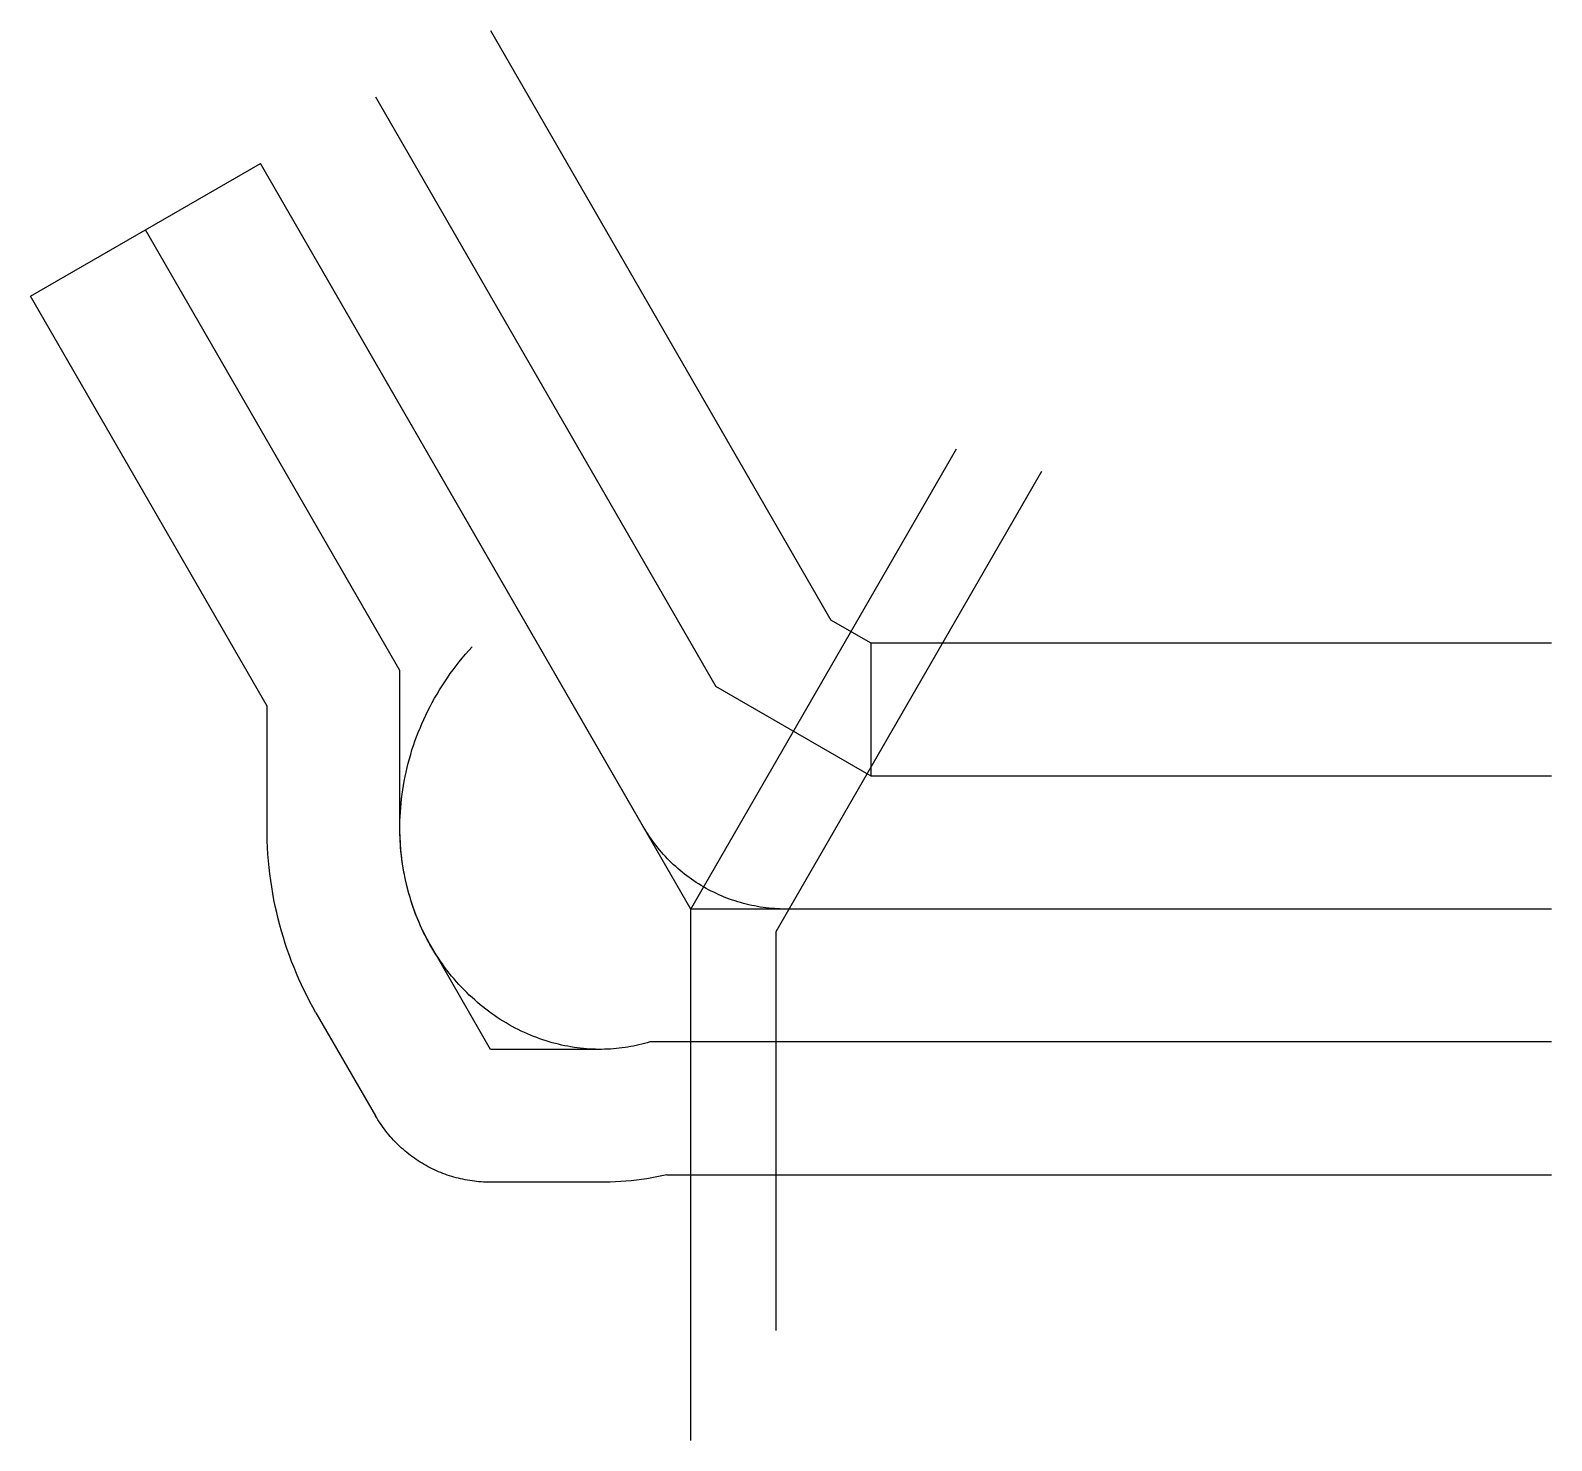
# Model space of a CAD drawing. Header units: metres. Extents: x -11510 to 15000, y -9260 to 15305.
import ezdxf

# ---------------------------------------------------------------- set-up
doc = ezdxf.new("R2010")
doc.units = ezdxf.units.M

msp = doc.modelspace()

# ---------------------------------------------------------------- linework, layer by layer
at = {"color": 1}
for p, q in [((-3490, 15305), (2440, 5034)), ((-5495, 14148), (435, 3877)), ((-11510, 10675), (-7500, 12990)), ((0, 0), (-7500, 12990)), ((-5071, 4153), (-9505, 11833)), ((-7386, 3533), (-11510, 10675)), ((3140, 4630), (2440, 5034)), ((15000, 4630), (3140, 4630)), ((3140, 2315), (3140, 4630)), ((-5071, 1418), (-5071, 4153)), ((3140, 2315), (435, 3877)), ((-7386, 1418), (-7386, 3533)), ((15000, 2315), (3140, 2315)), ((15000, 0), (0, 0)), ((-3491, -2445), (-4528, -649)), ((-6533, -1807), (-5496, -3602)), ((15000, -2315), (-717, -2315)), ((-1578, -2445), (-3491, -2445)), ((-1578, -4760), (-3491, -4760)), ((-417, -4630), (15000, -4630))]:
    msp.add_line(p, q, dxfattribs=at)
for points in [[(15000, 0), (1658, 0), (1608, 0), (1558, 2), (1508, 4), (1458, 7), (1408, 11), (1358, 16), (1308, 21), (1258, 28), (1209, 35), (1159, 44), (1110, 53), (1061, 63), (1012, 74), (963, 85), (915, 98), (867, 111), (818, 125), (771, 141), (723, 156), (676, 173), (629, 191), (582, 209), (536, 228), (490, 248), (444, 269), (399, 291), (354, 313), (310, 336), (266, 360), (222, 385), (179, 410), (136, 436), (94, 463), (52, 491), (11, 519), (-30, 549), (-70, 578), (-110, 609), (-149, 640), (-188, 672), (-226, 704), (-264, 738), (-301, 772), (-337, 806), (-373, 841), (-408, 877), (-442, 913), (-476, 950), (-509, 988), (-542, 1026), (-574, 1065), (-605, 1104), (-636, 1144), (-665, 1184), (-694, 1225), (-723, 1266), (-751, 1308), (-777, 1350), (-804, 1393), (-829, 1436), (-829, 1436), (-7500, 12990)], [(0, -9260), (0, 0), (4630, 8019)], [(6112, 7622), (1482, -397), (1482, -7342)], [(-717, -2315), (-763, -2329), (-810, -2342), (-857, -2355), (-904, -2366), (-952, -2377), (-1000, -2388), (-1048, -2397), (-1097, -2406), (-1147, -2413), (-1197, -2420), (-1247, -2426), (-1298, -2432), (-1348, -2436), (-1400, -2440), (-1451, -2442), (-1503, -2444), (-1555, -2445), (-1608, -2445), (-1660, -2444), (-1713, -2442), (-1766, -2439), (-1820, -2435), (-1873, -2430), (-1927, -2425), (-1981, -2418), (-2035, -2410), (-2089, -2402), (-2143, -2392), (-2197, -2382), (-2252, -2370), (-2306, -2357), (-2360, -2344), (-2415, -2329), (-2469, -2313), (-2523, -2297), (-2578, -2279), (-2632, -2260), (-2686, -2240), (-2740, -2220), (-2794, -2198), (-2848, -2175), (-2901, -2151), (-2955, -2126), (-3008, -2100), (-3061, -2073), (-3114, -2045), (-3166, -2016), (-3218, -1985), (-3270, -1954), (-3322, -1922), (-3373, -1889), (-3424, -1854), (-3474, -1819), (-3524, -1782), (-3574, -1745), (-3623, -1706), (-3671, -1667), (-3720, -1627), (-3767, -1585), (-3814, -1543), (-3861, -1499), (-3907, -1455), (-3952, -1409), (-3997, -1363), (-4041, -1315), (-4084, -1267), (-4127, -1218), (-4169, -1167), (-4210, -1116), (-4251, -1064), (-4291, -1011), (-4330, -957), (-4368, -902), (-4406, -847), (-4442, -790), (-4478, -733), (-4513, -675), (-4547, -616), (-4580, -556), (-4612, -495), (-4643, -434), (-4674, -371), (-4703, -308), (-4731, -245), (-4758, -180), (-4785, -115), (-4810, -49), (-4834, 17), (-4857, 84), (-4879, 152), (-4900, 221), (-4920, 290), (-4938, 359), (-4956, 430), (-4972, 500), (-4987, 572), (-5001, 643), (-5013, 716), (-5025, 788), (-5035, 862), (-5044, 935), (-5052, 1009), (-5058, 1084), (-5063, 1158), (-5067, 1234), (-5070, 1309), (-5071, 1385), (-5071, 1461), (-5069, 1537), (-5067, 1613), (-5062, 1690), (-5057, 1767), (-5050, 1844), (-5042, 1921), (-5032, 1998), (-5021, 2076), (-5009, 2153), (-4995, 2230), (-4980, 2308), (-4964, 2385), (-4946, 2463), (-4926, 2540), (-4906, 2617), (-4883, 2694), (-4860, 2771), (-4835, 2848), (-4808, 2924), (-4780, 3001), (-4751, 3077), (-4720, 3152), (-4688, 3228), (-4655, 3303), (-4620, 3378), (-4583, 3452), (-4545, 3526), (-4506, 3600), (-4466, 3673), (-4424, 3745), (-4380, 3817), (-4335, 3889), (-4289, 3960), (-4242, 4030), (-4193, 4100), (-4142, 4169), (-4091, 4237), (-4038, 4305), (-3983, 4372), (-3928, 4438), (-3871, 4504), (-3812, 4568), (-3812, 4568)], [(-6533, -1807), (-6586, -1712), (-6638, -1616), (-6688, -1520), (-6737, -1422), (-6785, -1323), (-6830, -1223), (-6874, -1122), (-6916, -1019), (-6957, -916), (-6996, -812), (-7033, -708), (-7068, -602), (-7102, -495), (-7134, -388), (-7164, -279), (-7192, -170), (-7218, -61), (-7243, 50), (-7265, 161), (-7286, 273), (-7305, 385), (-7322, 498), (-7337, 611), (-7350, 725), (-7361, 840), (-7370, 954), (-7377, 1070), (-7382, 1185), (-7385, 1301), (-7386, 1418)], [(-4528, -649), (-4561, -590), (-4594, -530), (-4626, -469), (-4657, -407), (-4686, -344), (-4715, -281), (-4743, -217), (-4770, -152), (-4796, -87), (-4820, -21), (-4844, 46), (-4867, 114), (-4888, 182), (-4908, 250), (-4928, 320), (-4946, 390), (-4963, 460), (-4978, 531), (-4993, 603), (-5006, 675), (-5018, 747), (-5029, 820), (-5039, 893), (-5047, 967), (-5055, 1041), (-5060, 1116), (-5065, 1191), (-5068, 1266), (-5070, 1342), (-5071, 1418)], [(-717, -2315), (-763, -2329), (-810, -2342), (-857, -2355), (-904, -2366), (-952, -2377), (-1000, -2388), (-1048, -2397), (-1097, -2406), (-1147, -2413), (-1197, -2420), (-1247, -2426), (-1298, -2432), (-1348, -2436), (-1400, -2440), (-1451, -2442), (-1503, -2444), (-1555, -2445), (-1578, -2445)], [(-3491, -4760), (-3531, -4760), (-3572, -4758), (-3612, -4757), (-3653, -4754), (-3693, -4751), (-3733, -4747), (-3773, -4743), (-3813, -4737), (-3853, -4731), (-3893, -4725), (-3933, -4717), (-3972, -4709), (-4012, -4701), (-4051, -4691), (-4090, -4681), (-4129, -4670), (-4168, -4659), (-4206, -4647), (-4245, -4634), (-4283, -4620), (-4321, -4606), (-4358, -4591), (-4396, -4576), (-4433, -4560), (-4469, -4543), (-4506, -4526), (-4542, -4508), (-4578, -4489), (-4613, -4470), (-4649, -4450), (-4683, -4429), (-4718, -4408), (-4752, -4386), (-4786, -4364), (-4819, -4341), (-4852, -4318), (-4884, -4294), (-4916, -4269), (-4948, -4244), (-4979, -4218), (-5010, -4192), (-5040, -4165), (-5070, -4138), (-5099, -4110), (-5128, -4082), (-5156, -4053), (-5184, -4024), (-5211, -3994), (-5238, -3964), (-5264, -3933), (-5290, -3902), (-5315, -3870), (-5340, -3838), (-5364, -3806), (-5387, -3773), (-5410, -3739), (-5433, -3706), (-5454, -3672), (-5475, -3637), (-5496, -3602)], [(-417, -4630), (-505, -4649), (-593, -4667), (-681, -4683), (-770, -4698), (-860, -4711), (-950, -4722), (-1041, -4733), (-1132, -4741), (-1223, -4748), (-1315, -4753), (-1407, -4757), (-1499, -4759), (-1578, -4760)]]:
    msp.add_lwpolyline(points, dxfattribs=at)

doc.saveas('drawing.dxf')
